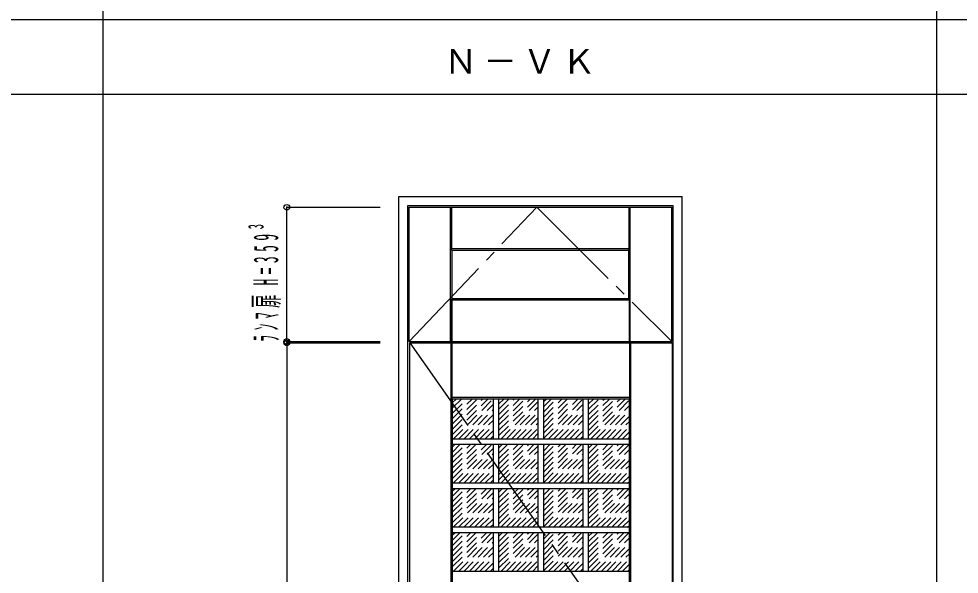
# Model space of a CAD drawing. Units: millimetres, scale not verified. Extents: x -6000 to 5700, y -4307 to 4175.
# Drawn here: x -3483 to -966, y -1300 to 186 of the extents above; entities that cross this region are included whole.
import ezdxf

# ---------------------------------------------------------------- set-up
doc = ezdxf.new("R2010")
doc.units = ezdxf.units.MM
doc.header["$LTSCALE"] = 30
doc.header["$PDMODE"] = 32
doc.header["$PDSIZE"] = 15
doc.linetypes.add('CHAIN2', pattern=[12, 9, -1, 1, -1])
doc.linetypes.add('DASHED1', pattern=[1.8, 1.2, -0.6])
for name, color, linetype in [('0-2_扉', 3, 'Continuous'), ('0-3_仕上げ', 3, 'Continuous'), ('0-4_枠', 3, 'Continuous'), ('0-7_', 7, 'CHAIN2'), ('0-A_文字', 7, 'Continuous'), ('0-B_寸法', 4, 'Continuous'), ('0-C_ハッチ', 4, 'DASHED1'), ('F-1_枠', 6, 'Continuous')]:
    doc.layers.add(name, color=color, linetype=linetype)
doc.styles.add('ＭＳ ゴシック', font='')
doc.styles.get('ＭＳ ゴシック').set_extended_font_data('MS Gothic')

msp = doc.modelspace()

# ---------------------------------------------------------------- linework, layer by layer
at = {"layer": '0-2_扉'}
for p, q in [((-2438.3, -677.25), (-2438.3, -318.25)), ((-2438.3, -318.25), (-1735.3, -318.25)), ((-2436.8, -2676.25), (-2436.8, -681.25)), ((-2436.8, -681.25), (-1733.8, -681.25)), ((-1733.8, -2676.25), (-1733.8, -681.25))]:
    msp.add_line(p, q, dxfattribs=at)
msp.add_lwpolyline([(-2438.3, -677.25), (-1735.3, -677.25), (-1735.3, -318.25)], dxfattribs=at)
at = {"layer": '0-3_仕上げ', "color": 7}
for p, q in [((-2327.3, -677.25), (-2327.3, -318.25)), ((-2325.8, -430.75), (-2325.8, -318.25)), ((-2324.3, -429.25), (-2324.3, -318.25)), ((-1849.3, -429.25), (-1849.3, -318.25)), ((-1847.8, -430.75), (-1847.8, -318.25)), ((-1846.3, -677.25), (-1846.3, -318.25)), ((-1849.3, -429.25), (-2324.3, -429.25)), ((-2325.8, -564.75), (-2325.8, -677.25)), ((-2324.3, -566.25), (-2324.3, -677.25)), ((-1849.3, -566.25), (-2324.3, -566.25)), ((-1849.3, -566.25), (-1849.3, -677.25)), ((-1847.8, -564.75), (-1847.8, -677.25)), ((-2325.8, -1707.25), (-2325.8, -681.25)), ((-2324.3, -828.75), (-2324.3, -681.25)), ((-1847.8, -827.25), (-1847.8, -681.25)), ((-1846.3, -828.75), (-1846.3, -681.25)), ((-1844.8, -2676.25), (-1844.8, -681.25)), ((-2322.8, -827.25), (-2324.3, -828.75)), ((-2321.8, -831.25), (-2324.3, -828.75)), ((-1848.8, -831.25), (-1846.3, -828.75)), ((-1847.8, -827.25), (-1846.3, -828.75))]:
    msp.add_line(p, q, dxfattribs=at)
at = {"layer": '0-3_仕上げ'}
for p, q in [((-2323.3, -562.25), (-2323.3, -433.25)), ((-2323.3, -433.25), (-1850.3, -433.25)), ((-1848.8, -831.25), (-2321.8, -831.25)), ((-2321.8, -1707.25), (-2321.8, -831.25)), ((-2212.8, -938.25), (-2212.8, -831.25)), ((-2197.8, -938.25), (-2197.8, -831.25)), ((-2092.8, -938.25), (-2092.8, -831.25)), ((-2077.8, -938.25), (-2077.8, -831.25)), ((-1972.8, -938.25), (-1972.8, -831.25)), ((-1957.8, -938.25), (-1957.8, -831.25)), ((-1848.8, -2476.25), (-1848.8, -831.25)), ((-1848.8, -938.25), (-2321.8, -938.25)), ((-1848.8, -953.25), (-2321.8, -953.25)), ((-2212.8, -1056.25), (-2212.8, -953.25)), ((-2197.8, -1056.25), (-2197.8, -953.25)), ((-2092.8, -1056.25), (-2092.8, -953.25)), ((-2077.8, -1056.25), (-2077.8, -953.25)), ((-1972.8, -1056.25), (-1972.8, -953.25)), ((-1957.8, -1056.25), (-1957.8, -953.25)), ((-1848.8, -1056.25), (-2321.8, -1056.25)), ((-1848.8, -1071.25), (-2321.8, -1071.25)), ((-2212.8, -1174.25), (-2212.8, -1071.25)), ((-2197.8, -1174.25), (-2197.8, -1071.25)), ((-2092.8, -1174.25), (-2092.8, -1071.25)), ((-2077.8, -1174.25), (-2077.8, -1071.25)), ((-1972.8, -1174.25), (-1972.8, -1071.25)), ((-1957.8, -1174.25), (-1957.8, -1071.25)), ((-1848.8, -1174.25), (-2321.8, -1174.25)), ((-1848.8, -1189.25), (-2321.8, -1189.25)), ((-2212.8, -1292.25), (-2212.8, -1189.25)), ((-2197.8, -1292.25), (-2197.8, -1189.25)), ((-2092.8, -1292.25), (-2092.8, -1189.25)), ((-2077.8, -1292.25), (-2077.8, -1189.25)), ((-1972.8, -1292.25), (-1972.8, -1189.25)), ((-1957.8, -1292.25), (-1957.8, -1189.25)), ((-1848.8, -1292.25), (-2321.8, -1292.25))]:
    msp.add_line(p, q, dxfattribs=at)
at = {"layer": '0-3_仕上げ', "color": 7}
for points in [[(-2324.3, -429.25), (-2325.8, -430.75), (-2323.3, -433.25)], [(-1849.3, -429.25), (-1847.8, -430.75), (-1850.3, -433.25)], [(-2324.3, -566.25), (-2325.8, -564.75), (-2323.3, -562.25)], [(-1849.3, -566.25), (-1847.8, -564.75), (-1850.3, -562.25)], [(-1847.8, -827.25), (-2322.8, -827.25), (-2322.8, -681.25)]]:
    msp.add_lwpolyline(points, dxfattribs=at)
at = {"layer": '0-3_仕上げ'}
msp.add_lwpolyline([(-2323.3, -562.25), (-1850.3, -562.25), (-1850.3, -433.25)], dxfattribs=at)
at = {"layer": '0-4_枠'}
for p, q in [((-2465.8, -2701.25), (-2465.8, -289.25)), ((-2465.8, -289.25), (-1707.8, -289.25)), ((-1707.8, -2701.25), (-1707.8, -289.25)), ((-2441.8, -2701.25), (-2441.8, -313.25)), ((-2441.8, -313.25), (-1731.8, -313.25)), ((-1731.8, -2701.25), (-1731.8, -313.25))]:
    msp.add_line(p, q, dxfattribs=at)
at = {"layer": '0-7_'}
msp.add_line((-2436.8, -681.25), (-1733.8, -1678.75), dxfattribs=at)
msp.add_lwpolyline([(-2438.3, -677.25), (-2096.8, -318.25), (-1735.3, -677.25)], dxfattribs=at)
at = {"layer": '0-B_寸法'}
for p, q in [((-2765.8, -677.25), (-2765.8, -318.25)), ((-2765.8, -318.25), (-2515.8, -318.25)), ((-2765.8, -677.25), (-2515.8, -677.25)), ((-2765.8, -681.25), (-2515.8, -681.25)), ((-2765.8, -681.25), (-2765.8, -2676.25))]:
    msp.add_line(p, q, dxfattribs=at)
at = {"layer": '0-B_寸法', "color": 7}
for p in [(-2765.8, -318.25), (-2765.8, -677.25), (-2765.8, -681.25)]:
    msp.add_point(p, dxfattribs=at)
at = {"layer": '0-C_ハッチ'}
for p, q in [((-2321.8, -840.76), (-2312.29, -831.25)), ((-2321.8, -925.62), (-2227.43, -831.25)), ((-2321.8, -911.47), (-2241.58, -831.25)), ((-2321.8, -897.33), (-2255.72, -831.25)), ((-2321.8, -883.19), (-2269.86, -831.25)), ((-2321.8, -869.05), (-2284, -831.25)), ((-2321.8, -854.91), (-2298.14, -831.25)), ((-2320.29, -938.25), (-2213.29, -831.25)), ((-2306.15, -938.25), (-2212.8, -844.9)), ((-2197.8, -928.9), (-2100.15, -831.25)), ((-2197.8, -914.75), (-2114.3, -831.25)), ((-2197.8, -900.61), (-2128.44, -831.25)), ((-2197.8, -886.47), (-2142.58, -831.25)), ((-2197.8, -872.33), (-2156.72, -831.25)), ((-2197.8, -858.19), (-2170.86, -831.25)), ((-2197.8, -844.04), (-2185.01, -831.25)), ((-2193.01, -938.25), (-2092.8, -838.04)), ((-2178.87, -938.25), (-2092.8, -852.18)), ((-2077.8, -936.18), (-1972.87, -831.25)), ((-2077.8, -922.03), (-1987.02, -831.25)), ((-2077.8, -907.89), (-2001.16, -831.25)), ((-2077.8, -893.75), (-2015.3, -831.25)), ((-2077.8, -879.61), (-2029.44, -831.25)), ((-2077.8, -865.46), (-2043.59, -831.25)), ((-2077.8, -851.32), (-2057.73, -831.25)), ((-2077.8, -837.18), (-2071.87, -831.25)), ((-2065.73, -938.25), (-1972.8, -845.32)), ((-1957.8, -929.31), (-1859.74, -831.25)), ((-1957.8, -915.17), (-1873.88, -831.25)), ((-1957.8, -901.03), (-1888.02, -831.25)), ((-1957.8, -886.89), (-1902.16, -831.25)), ((-1957.8, -872.74), (-1916.31, -831.25)), ((-1957.8, -858.6), (-1930.45, -831.25)), ((-1957.8, -844.46), (-1944.59, -831.25)), ((-1952.6, -938.25), (-1848.8, -834.45)), ((-1938.45, -938.25), (-1848.8, -848.6)), ((-2292.01, -938.25), (-2212.8, -859.04)), ((-2277.86, -938.25), (-2212.8, -873.19)), ((-2164.73, -938.25), (-2092.8, -866.32)), ((-2150.59, -938.25), (-2092.8, -880.46)), ((-2051.59, -938.25), (-1972.8, -859.46)), ((-2037.45, -938.25), (-1972.8, -873.6)), ((-1924.31, -938.25), (-1848.8, -862.74)), ((-1910.17, -938.25), (-1848.8, -876.88)), ((-2263.72, -938.25), (-2212.8, -887.33)), ((-2249.58, -938.25), (-2212.8, -901.47)), ((-2136.44, -938.25), (-2092.8, -894.61)), ((-2023.31, -938.25), (-1972.8, -887.74)), ((-2009.16, -938.25), (-1972.8, -901.89)), ((-1896.03, -938.25), (-1848.8, -891.02)), ((-1881.88, -938.25), (-1848.8, -905.17)), ((-2235.44, -938.25), (-2212.8, -915.61)), ((-2221.3, -938.25), (-2212.8, -929.75)), ((-2122.3, -938.25), (-2092.8, -908.75)), ((-2108.16, -938.25), (-2092.8, -922.89)), ((-1995.02, -938.25), (-1972.8, -916.03)), ((-1980.88, -938.25), (-1972.8, -930.17)), ((-1867.74, -938.25), (-1848.8, -919.31)), ((-2321.8, -1043.62), (-2231.43, -953.25)), ((-2321.8, -1029.47), (-2245.58, -953.25)), ((-2321.8, -1015.33), (-2259.72, -953.25)), ((-2321.8, -1001.19), (-2273.86, -953.25)), ((-2321.8, -987.05), (-2288, -953.25)), ((-2321.8, -972.91), (-2302.14, -953.25)), ((-2321.8, -958.76), (-2316.29, -953.25)), ((-2320.29, -1056.25), (-2217.29, -953.25)), ((-2197.8, -1046.9), (-2104.15, -953.25)), ((-2197.8, -1032.75), (-2118.3, -953.25)), ((-2197.8, -1018.61), (-2132.44, -953.25)), ((-2197.8, -1004.47), (-2146.58, -953.25)), ((-2197.8, -990.33), (-2160.72, -953.25)), ((-2197.8, -976.19), (-2174.86, -953.25)), ((-2197.8, -962.04), (-2189.01, -953.25)), ((-2193.01, -1056.25), (-2092.8, -956.04)), ((-2094.02, -938.25), (-2092.8, -937.03)), ((-2077.8, -1054.18), (-1976.87, -953.25)), ((-2077.8, -1040.03), (-1991.02, -953.25)), ((-2077.8, -1025.89), (-2005.16, -953.25)), ((-2077.8, -1011.75), (-2019.3, -953.25)), ((-2077.8, -997.61), (-2033.44, -953.25)), ((-2077.8, -983.46), (-2047.59, -953.25)), ((-2077.8, -969.32), (-2061.73, -953.25)), ((-2077.8, -955.18), (-2075.87, -953.25)), ((-1957.8, -1047.31), (-1863.74, -953.25)), ((-1957.8, -1033.17), (-1877.88, -953.25)), ((-1957.8, -1019.03), (-1892.02, -953.25)), ((-1957.8, -1004.89), (-1906.16, -953.25)), ((-1957.8, -990.74), (-1920.31, -953.25)), ((-1957.8, -976.6), (-1934.45, -953.25)), ((-1957.8, -962.46), (-1948.59, -953.25)), ((-1952.6, -1056.25), (-1849.6, -953.25)), ((-1853.6, -938.25), (-1848.8, -933.45)), ((-2306.15, -1056.25), (-2212.8, -962.9)), ((-2292.01, -1056.25), (-2212.8, -977.04)), ((-2178.87, -1056.25), (-2092.8, -970.18)), ((-2065.73, -1056.25), (-1972.8, -963.32)), ((-2051.59, -1056.25), (-1972.8, -977.46)), ((-1938.45, -1056.25), (-1848.8, -966.6)), ((-1924.31, -1056.25), (-1848.8, -980.74)), ((-2277.86, -1056.25), (-2212.8, -991.19)), ((-2263.72, -1056.25), (-2212.8, -1005.33)), ((-2164.73, -1056.25), (-2092.8, -984.32)), ((-2150.59, -1056.25), (-2092.8, -998.46)), ((-2037.45, -1056.25), (-1972.8, -991.6)), ((-2023.31, -1056.25), (-1972.8, -1005.74)), ((-1910.17, -1056.25), (-1848.8, -994.88)), ((-2249.58, -1056.25), (-2212.8, -1019.47)), ((-2136.44, -1056.25), (-2092.8, -1012.61)), ((-2122.3, -1056.25), (-2092.8, -1026.75)), ((-2009.16, -1056.25), (-1972.8, -1019.89)), ((-1896.03, -1056.25), (-1848.8, -1009.02)), ((-1881.88, -1056.25), (-1848.8, -1023.17)), ((-2235.44, -1056.25), (-2212.8, -1033.61)), ((-2221.3, -1056.25), (-2212.8, -1047.75)), ((-2108.16, -1056.25), (-2092.8, -1040.89)), ((-2094.02, -1056.25), (-2092.8, -1055.03)), ((-1995.02, -1056.25), (-1972.8, -1034.03)), ((-1980.88, -1056.25), (-1972.8, -1048.17)), ((-1867.74, -1056.25), (-1848.8, -1037.31)), ((-1853.6, -1056.25), (-1848.8, -1051.45)), ((-2321.8, -1161.62), (-2231.43, -1071.25)), ((-2321.8, -1147.47), (-2245.58, -1071.25)), ((-2321.8, -1133.33), (-2259.72, -1071.25)), ((-2321.8, -1119.19), (-2273.86, -1071.25)), ((-2321.8, -1105.05), (-2288, -1071.25)), ((-2321.8, -1090.91), (-2302.14, -1071.25)), ((-2321.8, -1076.76), (-2316.29, -1071.25)), ((-2320.29, -1174.25), (-2217.29, -1071.25)), ((-2306.15, -1174.25), (-2212.8, -1080.9)), ((-2197.8, -1164.9), (-2104.15, -1071.25)), ((-2197.8, -1150.75), (-2118.3, -1071.25)), ((-2197.8, -1136.61), (-2132.44, -1071.25)), ((-2197.8, -1122.47), (-2146.58, -1071.25)), ((-2197.8, -1108.33), (-2160.72, -1071.25)), ((-2197.8, -1094.19), (-2174.86, -1071.25)), ((-2197.8, -1080.04), (-2189.01, -1071.25)), ((-2193.01, -1174.25), (-2092.8, -1074.04)), ((-2077.8, -1172.18), (-1976.87, -1071.25)), ((-2077.8, -1158.03), (-1991.02, -1071.25)), ((-2077.8, -1143.89), (-2005.16, -1071.25)), ((-2077.8, -1129.75), (-2019.3, -1071.25)), ((-2077.8, -1115.61), (-2033.44, -1071.25)), ((-2077.8, -1101.46), (-2047.59, -1071.25)), ((-2077.8, -1087.32), (-2061.73, -1071.25)), ((-2077.8, -1073.18), (-2075.87, -1071.25)), ((-2065.73, -1174.25), (-1972.8, -1081.32)), ((-1957.8, -1165.31), (-1863.74, -1071.25)), ((-1957.8, -1151.17), (-1877.88, -1071.25)), ((-1957.8, -1137.03), (-1892.02, -1071.25)), ((-1957.8, -1122.89), (-1906.16, -1071.25)), ((-1957.8, -1108.74), (-1920.31, -1071.25)), ((-1957.8, -1094.6), (-1934.45, -1071.25)), ((-1957.8, -1080.46), (-1948.59, -1071.25)), ((-1952.6, -1174.25), (-1848.8, -1070.45)), ((-2292.01, -1174.25), (-2212.8, -1095.04)), ((-2178.87, -1174.25), (-2092.8, -1088.18)), ((-2164.73, -1174.25), (-2092.8, -1102.32)), ((-2051.59, -1174.25), (-1972.8, -1095.46)), ((-1938.45, -1174.25), (-1848.8, -1084.6)), ((-1924.31, -1174.25), (-1848.8, -1098.74)), ((-2277.86, -1174.25), (-2212.8, -1109.19)), ((-2263.72, -1174.25), (-2212.8, -1123.33)), ((-2150.59, -1174.25), (-2092.8, -1116.46)), ((-2136.44, -1174.25), (-2092.8, -1130.61)), ((-2037.45, -1174.25), (-1972.8, -1109.6)), ((-2023.31, -1174.25), (-1972.8, -1123.74)), ((-1910.17, -1174.25), (-1848.8, -1112.88)), ((-1896.03, -1174.25), (-1848.8, -1127.02)), ((-2249.58, -1174.25), (-2212.8, -1137.47)), ((-2235.44, -1174.25), (-2212.8, -1151.61)), ((-2122.3, -1174.25), (-2092.8, -1144.75)), ((-2009.16, -1174.25), (-1972.8, -1137.89)), ((-1995.02, -1174.25), (-1972.8, -1152.03)), ((-1881.88, -1174.25), (-1848.8, -1141.17)), ((-1867.74, -1174.25), (-1848.8, -1155.31)), ((-2221.3, -1174.25), (-2212.8, -1165.75)), ((-2108.16, -1174.25), (-2092.8, -1158.89)), ((-2094.02, -1174.25), (-2092.8, -1173.03)), ((-1980.88, -1174.25), (-1972.8, -1166.17)), ((-1853.6, -1174.25), (-1848.8, -1169.45)), ((-2321.8, -1279.62), (-2231.43, -1189.25)), ((-2321.8, -1265.47), (-2245.58, -1189.25)), ((-2321.8, -1251.33), (-2259.72, -1189.25)), ((-2321.8, -1237.19), (-2273.86, -1189.25)), ((-2321.8, -1223.05), (-2288, -1189.25)), ((-2321.8, -1208.91), (-2302.14, -1189.25)), ((-2321.8, -1194.76), (-2316.29, -1189.25)), ((-2320.29, -1292.25), (-2217.29, -1189.25)), ((-2306.15, -1292.25), (-2212.8, -1198.9)), ((-2197.8, -1282.9), (-2104.15, -1189.25)), ((-2197.8, -1268.75), (-2118.3, -1189.25)), ((-2197.8, -1254.61), (-2132.44, -1189.25)), ((-2197.8, -1240.47), (-2146.58, -1189.25)), ((-2197.8, -1226.33), (-2160.72, -1189.25)), ((-2197.8, -1212.19), (-2174.86, -1189.25)), ((-2197.8, -1198.04), (-2189.01, -1189.25)), ((-2193.01, -1292.25), (-2092.8, -1192.04)), ((-2178.87, -1292.25), (-2092.8, -1206.18)), ((-2077.8, -1290.18), (-1976.87, -1189.25)), ((-2077.8, -1276.03), (-1991.02, -1189.25)), ((-2077.8, -1261.89), (-2005.16, -1189.25)), ((-2077.8, -1247.75), (-2019.3, -1189.25)), ((-2077.8, -1233.61), (-2033.44, -1189.25)), ((-2077.8, -1219.46), (-2047.59, -1189.25)), ((-2077.8, -1205.32), (-2061.73, -1189.25)), ((-2077.8, -1191.18), (-2075.87, -1189.25)), ((-2065.73, -1292.25), (-1972.8, -1199.32)), ((-1957.8, -1283.31), (-1863.74, -1189.25)), ((-1957.8, -1269.17), (-1877.88, -1189.25)), ((-1957.8, -1255.03), (-1892.02, -1189.25)), ((-1957.8, -1240.89), (-1906.16, -1189.25)), ((-1957.8, -1226.74), (-1920.31, -1189.25)), ((-1957.8, -1212.6), (-1934.45, -1189.25)), ((-1957.8, -1198.46), (-1948.59, -1189.25)), ((-1952.6, -1292.25), (-1849.6, -1189.25)), ((-1938.45, -1292.25), (-1848.8, -1202.6)), ((-2292.01, -1292.25), (-2212.8, -1213.04)), ((-2277.86, -1292.25), (-2212.8, -1227.19)), ((-2164.73, -1292.25), (-2092.8, -1220.32)), ((-2051.59, -1292.25), (-1972.8, -1213.46)), ((-2037.45, -1292.25), (-1972.8, -1227.6)), ((-1924.31, -1292.25), (-1848.8, -1216.74)), ((-1910.17, -1292.25), (-1848.8, -1230.88)), ((-2263.72, -1292.25), (-2212.8, -1241.33)), ((-2249.58, -1292.25), (-2212.8, -1255.47)), ((-2150.59, -1292.25), (-2092.8, -1234.46)), ((-2136.44, -1292.25), (-2092.8, -1248.61)), ((-2023.31, -1292.25), (-1972.8, -1241.74)), ((-2009.16, -1292.25), (-1972.8, -1255.89)), ((-1896.03, -1292.25), (-1848.8, -1245.02)), ((-2235.44, -1292.25), (-2212.8, -1269.61)), ((-2122.3, -1292.25), (-2092.8, -1262.75)), ((-2108.16, -1292.25), (-2092.8, -1276.89)), ((-1995.02, -1292.25), (-1972.8, -1270.03)), ((-1881.88, -1292.25), (-1848.8, -1259.17)), ((-1867.74, -1292.25), (-1848.8, -1273.31)), ((-2221.3, -1292.25), (-2212.8, -1283.75)), ((-2094.02, -1292.25), (-2092.8, -1291.03)), ((-1980.88, -1292.25), (-1972.8, -1284.17)), ((-1853.6, -1292.25), (-1848.8, -1287.45))]:
    msp.add_line(p, q, dxfattribs=at)
at = {"layer": 'F-1_枠'}
for p, q in [((-3258.4, 4175), (-3258.4, -3790)), ((-1026.8, 4175), (-1026.8, -3790)), ((-6000, 184.5), (5700, 184.5)), ((-6000, -15.5), (5700, -15.5))]:
    msp.add_line(p, q, dxfattribs=at)

# ---------------------------------------------------------------- texts
at = {"layer": '0-A_文字', "insert": (-2345.1, 39.5), "char_height": 65.98, "attachment_point": 7, "style": 'ＭＳ ゴシック'}
msp.add_mtext('\\T1.17;Ｎ－ＶＫ', dxfattribs=at)
at = {"layer": '0-B_寸法', "color": 7, "insert": (-2780.8, -677.75), "char_height": 65.98, "attachment_point": 7, "rotation": 90, "style": 'ＭＳ ゴシック'}
msp.add_mtext('\\T1.67;\\W0.4;ﾗﾝﾏ扉H=359³', dxfattribs=at)

doc.saveas('drawing.dxf')
